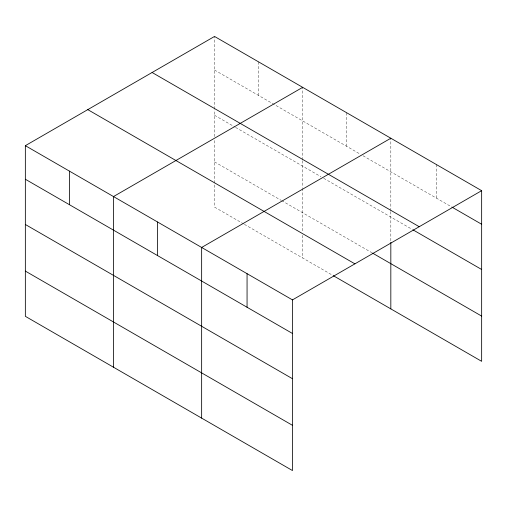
<?xml version="1.0" encoding="UTF-8"?>
<svg xmlns="http://www.w3.org/2000/svg" width="507" height="507" viewBox="0 0 507 507"><rect width="100%" height="100%" fill="white"/><g stroke="black" fill="none" stroke-linecap="round" stroke-linejoin="round"><path stroke-width="0.38" stroke-dasharray="2.54 1.9" d="M214.531 136.592L214.531 109.804M214.531 109.024L214.531 36.447M302.679 160.7L302.679 187.489M302.679 159.92L302.679 87.343M390.827 211.59L390.827 241.541M390.827 210.811L390.827 138.234M214.531 70.029L360.319 154.198M363.031 155.763L451.148 206.641M214.531 115.266L234.874 127.01M235.552 127.403L320.988 176.728M323.7 178.293L412.521 229.57M214.531 161.872L280.979 200.24M281.658 200.626L371.84 252.695M243.69 223.942L214.531 207.11L214.531 139.755M244.368 224.335L332.516 275.225M436.242 164.452L436.242 198.034M346.756 112.788L346.756 146.371M302.679 188.274L302.679 232.263M302.679 235.381L302.679 258M258.602 61.898L258.602 95.474"/><path stroke-width="0.76" d="M25.35 145.674L292.469 299.891L292.469 470.553L25.35 316.33L25.35 145.674L214.531 36.447L481.65 190.67L481.65 361.326L333.194 275.618M302.679 87.343L113.498 196.564L113.498 367.22M390.827 138.234L201.647 247.46L201.647 418.117M292.469 299.891L481.65 190.67M451.826 207.033L481.65 224.252M152.1 72.495L419.219 226.711M413.192 229.963L481.65 269.483M372.518 253.088L481.65 316.089M87.781 109.626L354.9 263.849M25.35 179.25L292.469 333.473M25.35 224.487L292.469 378.71M25.35 271.093L292.469 425.316M390.827 242.327L390.827 308.896M247.061 273.672L247.061 307.255M157.576 222.009L157.576 255.591M69.427 171.119L69.427 204.695"/></g></svg>
